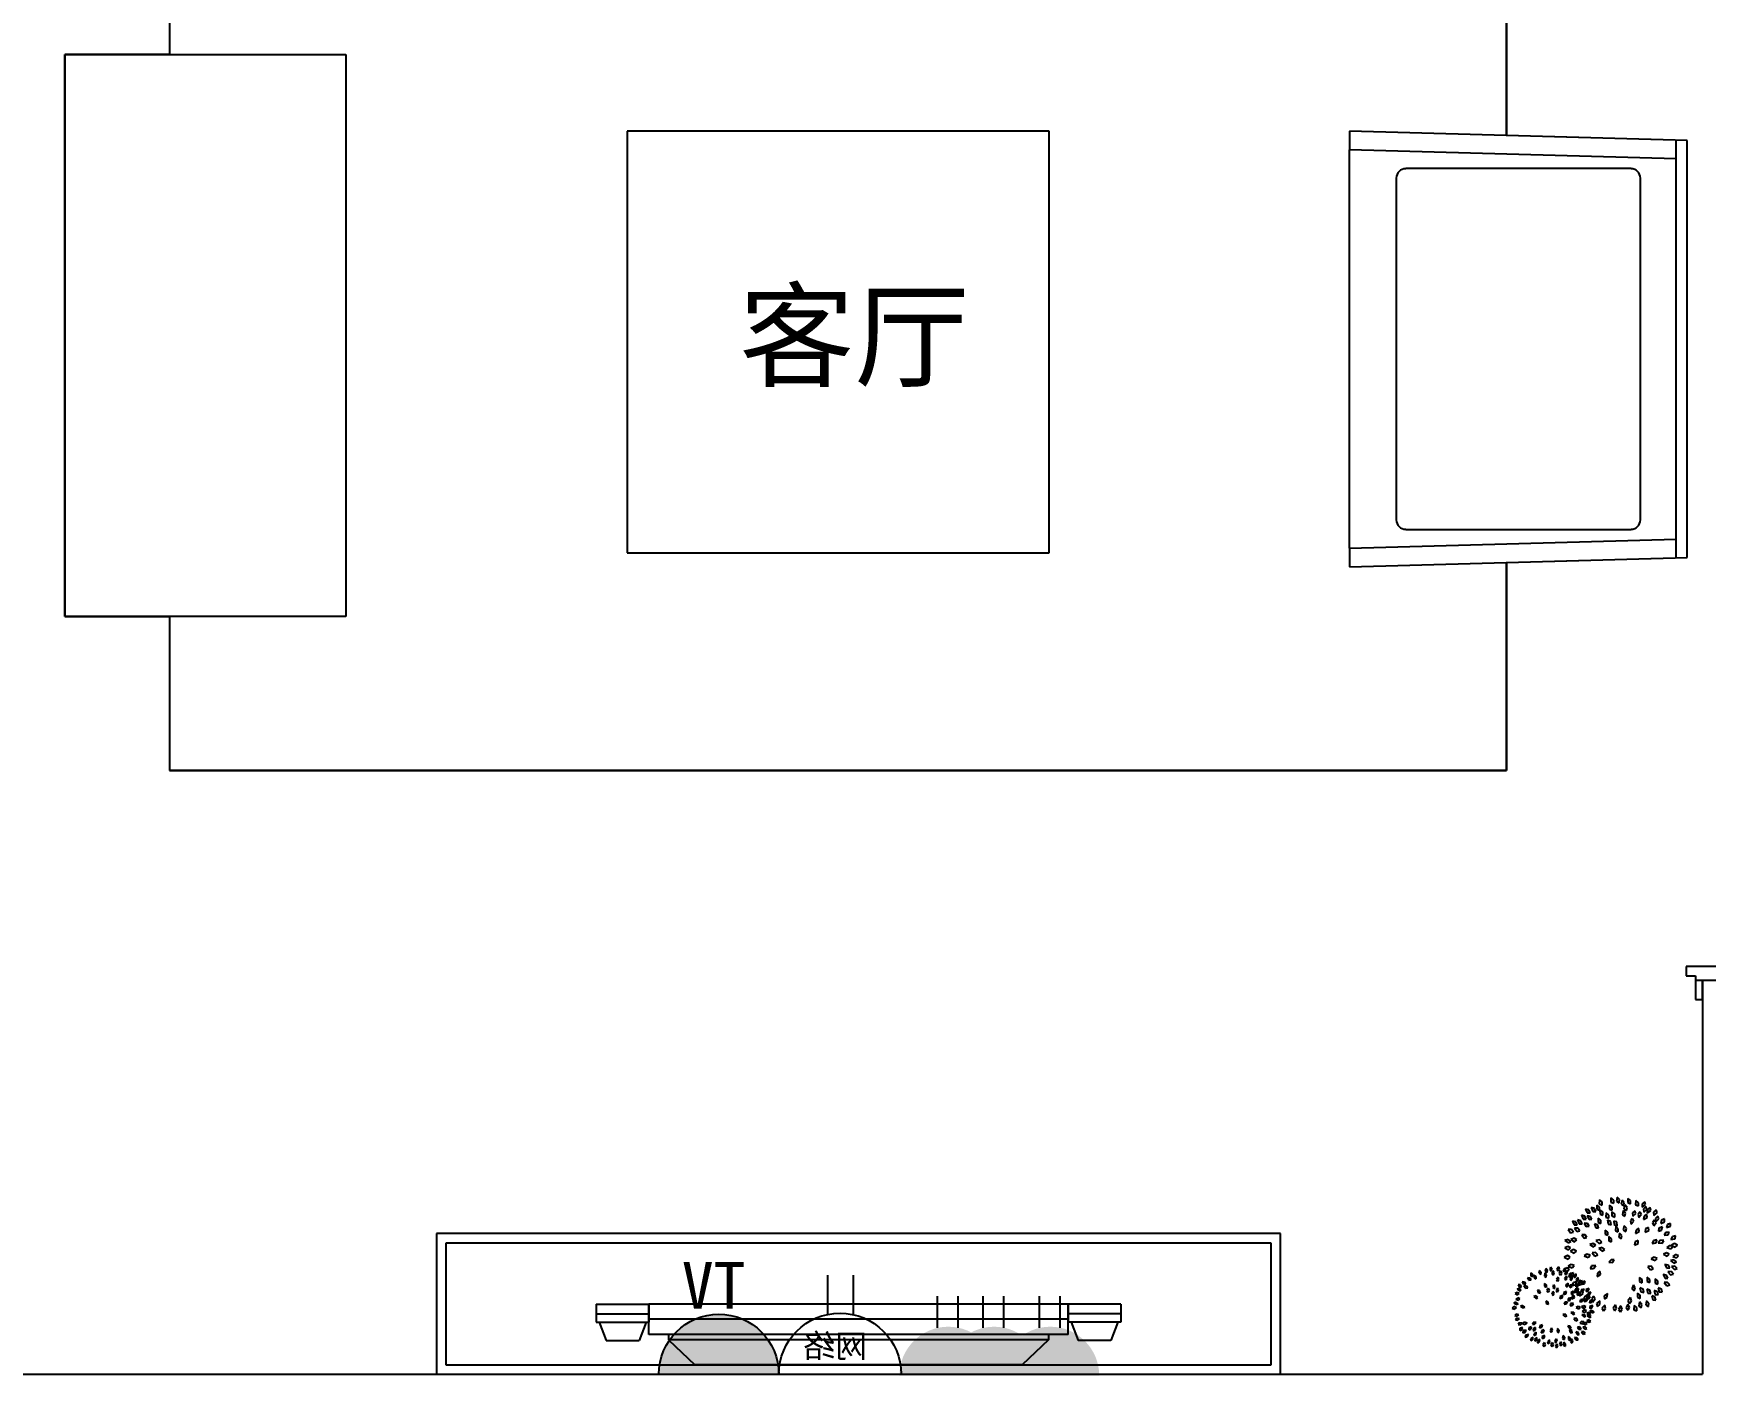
# Model space of a CAD drawing. Header units: millimetres. Extents: x -1705246 to 222838, y -3231245 to 126310.
# Drawn here: x 40583 to 44149, y -38313 to -35448 of the extents above; entities that cross this region are included whole.
import ezdxf

# ---------------------------------------------------------------- set-up
doc = ezdxf.new("R2010")
doc.units = ezdxf.units.MM
doc.linetypes.add('ACAD_ISO03W100', pattern=[30, 12, -18])
doc.layers.add('250', color=250, linetype='Continuous')
doc.styles.get("Standard").update_dxf_attribs({"font": ''})
doc.styles.add('STYLE1', font='')
doc.styles.add('宋', font='')
doc.styles.get('Standard').set_extended_font_data('SimSun')
doc.styles.get('STYLE1').set_extended_font_data('SimSun')
doc.styles.get('宋').set_extended_font_data('NSimSun')

# ---------------------------------------------------------------- blocks, each defined once
blk = doc.blocks.new('TGB')
blk.add_hatch(color=5).paths.add_polyline_path([(125763.4, -21256.6), (126024.1, -21256.6, 1)])
at = {"color": 5}
for p, q in [((125864.8, -21129.4), (125864.8, -21044.8)), ((125919.6, -21128.8), (125919.6, -21044.8))]:
    blk.add_line(p, q, dxfattribs=at)
blk = doc.blocks.new('NTBT')
at = {"color": 5}
for p, q in [((127688.4, -20756.1), (127688.4, -20671.5)), ((127743.3, -20755.4), (127743.3, -20671.5)), ((127847.8, -20883.2), (127591, -20883.2))]:
    blk.add_line(p, q, dxfattribs=at)
blk.add_arc((127717.4, -20883.2), 130.4, 0, 180, dxfattribs=at)
at = {"color": 5, "insert": (127659.5, -20797.8), "char_height": 50, "width": 210.821, "attachment_point": 1, "style": '宋'}
blk.add_mtext('网络', dxfattribs=at)
blk = doc.blocks.new('dawdeewew')
blk.add_hatch(color=5).paths.add_polyline_path([(147606.6, -27636.6), (147862.5, -27636.6, 1)])
at = {"color": 5}
blk.add_text('TV', height=100, dxfattribs=at).set_placement((147677.6, -27497.1))
blk = doc.blocks.new('BTRB')
at = {"color": 5}
blk.add_arc((124083, -21260.8), 128, 0, 180, dxfattribs=at)
blk.add_blockref('dawdeewew', (-23651.6, 6375.9), dxfattribs=at)

msp = doc.modelspace()

# ---------------------------------------------------------------- linework, layer by layer
at = {"layer": '250', "color": 251, "extrusion": (0, 0, -1)}
for p, q in [((40872.7, -35077.5), (40872.7, -35492.9)), ((43724.5, -35666), (43724.5, -35077.5)), ((40872.7, -35492.9), (40649.2, -35492.9)), ((40649.2, -35492.9), (40649.2, -36692.9)), ((44110.2, -35676.8), (43724.5, -35666)), ((44110.2, -36566.6), (44110.2, -35676.8)), ((43724.5, -36577.3), (44110.2, -36566.6)), ((43724.5, -37021), (43724.5, -36577.3)), ((40649.2, -36692.9), (40872.7, -36692.9)), ((40872.7, -36692.9), (40872.7, -37021)), ((40872.7, -36692.9), (40872.7, -36692.9)), ((40872.7, -37021), (43724.5, -37021))]:
    msp.add_line(p, q, dxfattribs=at)
at = {"layer": '250', "color": 251}
for p, q in [((40872.7, -35077.5), (40872.7, -35492.9)), ((43724.5, -35077.5), (43724.5, -35666)), ((40649.2, -35492.9), (41249.2, -35492.9)), ((40649.2, -36692.9), (40649.2, -35492.9)), ((41249.2, -35492.9), (41249.2, -36692.9)), ((42749.2, -35656.7), (41849.2, -35656.7)), ((41849.2, -35656.7), (41849.2, -36556.7)), ((42749.2, -36556.7), (42749.2, -35656.7)), ((44110.2, -35676.8), (43389.3, -35656.7)), ((44110.2, -35676.8), (43389.3, -35656.7)), ((43389.3, -35656.7), (43389.3, -35696.8)), ((43389.3, -35656.7), (43389.3, -35696.8)), ((44086.2, -35716.1), (43389.3, -35696.8)), ((44086.2, -35716.1), (43389.3, -35696.8)), ((43389.3, -36546.6), (43389.3, -35696.8)), ((43389.3, -36546.6), (43389.3, -35696.8)), ((44086.2, -36566.6), (44086.2, -35676.8)), ((44086.2, -36566.6), (44086.2, -35676.8)), ((44110.2, -36566.6), (44110.2, -35676.8)), ((44110.2, -36566.6), (44110.2, -35676.8)), ((43990.1, -35736.8), (43509.5, -35736.8)), ((43990.1, -35736.8), (43509.5, -35736.8)), ((43489.4, -35756.9), (43489.4, -36486.5)), ((43489.4, -35756.9), (43489.4, -36486.5)), ((44010.1, -36486.5), (44010.1, -35756.9)), ((44010.1, -36486.5), (44010.1, -35756.9)), ((43509.5, -36506.6), (43990.1, -36506.6)), ((43509.5, -36506.6), (43990.1, -36506.6)), ((41849.2, -36556.7), (42749.2, -36556.7)), ((43389.3, -36546.6), (44086.2, -36527.3)), ((43389.3, -36546.6), (44086.2, -36527.3)), ((43389.3, -36546.6), (43389.3, -36586.7)), ((43389.3, -36546.6), (43389.3, -36586.7)), ((43389.3, -36586.7), (44110.2, -36566.6)), ((43389.3, -36586.7), (44110.2, -36566.6)), ((43724.5, -36577.3), (43724.5, -37021)), ((41249.2, -36692.9), (40649.2, -36692.9)), ((40872.7, -36692.9), (40872.7, -37021)), ((43724.5, -37021), (40872.7, -37021)), ((44107.4, -37439.7), (44107.4, -37459.7)), ((44447.4, -37439.7), (44107.4, -37439.7)), ((44107.4, -37459.7), (44127.4, -37459.7)), ((44127.4, -37459.7), (44127.4, -37489.7)), ((44142.4, -37469.7), (44127.4, -37469.7)), ((44127.4, -37469.7), (44127.4, -37509.7)), ((44412.4, -37469.7), (44142.4, -37469.7)), ((44142.4, -37469.7), (44142.4, -38309.7)), ((44142.4, -37509.7), (44142.4, -37469.7)), ((44127.4, -37509.7), (44142.4, -37509.7)), ((43922.6, -37937.3), (43922.5, -37946.2)), ((43922.5, -37946.2), (43928.5, -37948.6)), ((43928.4, -37941.7), (43922.6, -37937.3)), ((43928.5, -37948.6), (43928.4, -37941.7)), ((43947.4, -37933.5), (43947.4, -37942.4)), ((43953.3, -37937.9), (43947.4, -37933.5)), ((43947.4, -37942.4), (43953.3, -37944.7)), ((43953.3, -37944.7), (43953.3, -37937.9)), ((43960.4, -37931.8), (43959.2, -37940.6)), ((43959.2, -37940.6), (43964.8, -37943.7)), ((43965.6, -37936.9), (43960.4, -37931.8)), ((43964.8, -37943.7), (43965.6, -37936.9)), ((43971.4, -37938.1), (43968.8, -37946.6)), ((43968.8, -37946.6), (43973.8, -37950.6)), ((43975.8, -37944), (43971.4, -37938.1)), ((43973.8, -37950.6), (43975.8, -37944)), ((43989.2, -37939), (43983.4, -37934.7)), ((43983.4, -37934.7), (43983.4, -37943.5)), ((43983.4, -37943.5), (43989.3, -37945.9)), ((43989.3, -37945.9), (43989.2, -37939)), ((44000.1, -37939.2), (44000, -37948.1)), ((44000, -37948.1), (44006, -37950.5)), ((44005.9, -37943.6), (44000.1, -37939.2)), ((44006, -37950.5), (44005.9, -37943.6)), ((44019.4, -37941.5), (44013.9, -37945.7)), ((44013.9, -37945.7), (44014, -37953)), ((44014, -37953), (44021.1, -37947.6)), ((44021.1, -37947.6), (44019.4, -37941.5)), ((43865.6, -37982.8), (43869, -37991)), ((43872.6, -37984.5), (43865.6, -37982.8)), ((43876.3, -37980.1), (43879.3, -37988.5)), ((43883.2, -37982.2), (43876.3, -37980.1)), ((43885.6, -37988.7), (43883.2, -37982.2)), ((43884.7, -37970.4), (43888, -37978.7)), ((43891.7, -37972.3), (43884.7, -37970.4)), ((43888, -37978.7), (43894.3, -37978.6)), ((43894.3, -37978.6), (43891.7, -37972.3)), ((43892.7, -37957.4), (43896.5, -37965.4)), ((43899.9, -37958.8), (43892.7, -37957.4)), ((43896.5, -37965.4), (43902.9, -37965)), ((43896.9, -37971.3), (43900.5, -37979.4)), ((43904, -37972.9), (43896.9, -37971.3)), ((43902.9, -37965), (43899.9, -37958.8)), ((43900.5, -37979.4), (43906.8, -37979.1)), ((43906.8, -37979.1), (43904, -37972.9)), ((43905.3, -37954.1), (43908.4, -37962.4)), ((43912.3, -37956.1), (43905.3, -37954.1)), ((43908.4, -37962.4), (43914.8, -37962.5)), ((43914.8, -37962.5), (43912.3, -37956.1)), ((43917, -37948.6), (43917, -37957.5)), ((43922.8, -37952.9), (43917, -37948.6)), ((43917, -37957.5), (43922.9, -37959.8)), ((43919.9, -37976.8), (43919.9, -37985.7)), ((43925.7, -37981.2), (43919.9, -37976.8)), ((43922.9, -37959.8), (43922.8, -37952.9)), ((43923.9, -37959.1), (43924, -37968)), ((43929.8, -37963.4), (43923.9, -37959.1)), ((43924, -37968), (43929.9, -37970.2)), ((43925.8, -37988), (43925.7, -37981.2)), ((43929.9, -37970.2), (43929.8, -37963.4)), ((43936.8, -37965.6), (43936.6, -37974.5)), ((43936.6, -37974.5), (43942.5, -37976.9)), ((43942.6, -37970.1), (43936.8, -37965.6)), ((43939.9, -37980.9), (43941.7, -37989.6)), ((43946.6, -37984), (43939.9, -37980.9)), ((43942.5, -37976.9), (43942.6, -37970.1)), ((43944.2, -37948.7), (43944.1, -37957.6)), ((43944.1, -37957.6), (43950, -37959.9)), ((43950, -37953), (43944.2, -37948.7)), ((43949.4, -37963.1), (43949.4, -37972)), ((43955.3, -37967.5), (43949.4, -37963.1)), ((43949.4, -37972), (43955.3, -37974.3)), ((43950, -37959.9), (43950, -37953)), ((43959.6, -37984.7), (43953.4, -37983.2)), ((43953.4, -37983.2), (43954.4, -37990)), ((43955.3, -37974.3), (43955.3, -37967.5)), ((43973.3, -37960.6), (43971.8, -37969.4)), ((43971.8, -37969.4), (43977.2, -37972.7)), ((43978.3, -37965.9), (43973.3, -37960.6)), ((43976.6, -37948.3), (43975, -37957.1)), ((43975, -37957.1), (43980.3, -37960.5)), ((43981.6, -37953.7), (43976.6, -37948.3)), ((43977.2, -37972.7), (43978.3, -37965.9)), ((43980.3, -37960.5), (43981.6, -37953.7)), ((43993.4, -37977.2), (43988.9, -37982.3)), ((43988.9, -37982.3), (43990.3, -37989.5)), ((43990.3, -37989.5), (43996.3, -37982.9)), ((43998, -37960.7), (43993, -37965.5)), ((43993, -37965.5), (43993.9, -37972.7)), ((43996.3, -37982.9), (43993.4, -37977.2)), ((43993.9, -37972.7), (44000.4, -37966.6)), ((44000.4, -37966.6), (43998, -37960.7)), ((44009.8, -37962.9), (44005.2, -37968.1)), ((44005.2, -37968.1), (44006.5, -37975.2)), ((44006.5, -37975.2), (44012.6, -37968.7)), ((44012.6, -37968.7), (44009.8, -37962.9)), ((44021.5, -37951.9), (44016.4, -37956.6)), ((44016.4, -37956.6), (44017.1, -37963.8)), ((44017.9, -37972.3), (44016.9, -37979.5)), ((44016.9, -37979.5), (44024.7, -37975.3)), ((44017.1, -37963.8), (44023.7, -37957.9)), ((44023.9, -37968.9), (44017.9, -37972.3)), ((44023.7, -37957.9), (44021.5, -37951.9)), ((44024.7, -37975.3), (44023.9, -37968.9)), ((44025.1, -37957.8), (44024.7, -37965.1)), ((44024.7, -37965.1), (44032.1, -37960.2)), ((44030.8, -37954), (44025.1, -37957.8)), ((44032.1, -37960.2), (44030.8, -37954)), ((44039.5, -37980.7), (44036, -37986.6)), ((44043.5, -37959.2), (44038.4, -37963.8)), ((44038.4, -37963.8), (44039, -37971.1)), ((44039, -37971.1), (44045.7, -37965.2)), ((44043.4, -37985.7), (44039.5, -37980.7)), ((44047.4, -37972.5), (44042.4, -37977.1)), ((44042.4, -37977.1), (44043, -37984.4)), ((44043, -37984.4), (44049.7, -37978.4)), ((44045.7, -37965.2), (44043.5, -37959.2)), ((44049.7, -37978.4), (44047.4, -37972.5)), ((44055.1, -37981.2), (44053.5, -37988.3)), ((44061.4, -37978.4), (44055.1, -37981.2)), ((44061.6, -37984.8), (44061.4, -37978.4)), ((41442.4, -38009.7), (41442.4, -38309.7)), ((43242.4, -38009.7), (41442.4, -38009.7)), ((43242.4, -38309.7), (43242.4, -38009.7)), ((43863.3, -38000.9), (43856, -38000.5)), ((43856, -38000.5), (43860.9, -38007.9)), ((43860.9, -38007.9), (43867.1, -38006.6)), ((43868.6, -38019.4), (43861.8, -38021.9)), ((43867.1, -38006.6), (43863.3, -38000.9)), ((43874.4, -38023.1), (43868.6, -38019.4)), ((43869, -37991), (43875.4, -37990.8)), ((43869.7, -37998.1), (43874.9, -38005.3)), ((43877, -37998.2), (43869.7, -37998.1)), ((43875.4, -37990.8), (43872.6, -37984.5)), ((43874.9, -38005.3), (43881.1, -38003.7)), ((43881.1, -38003.7), (43877, -37998.2)), ((43879.3, -37988.5), (43885.6, -37988.7)), ((43884.9, -38011.9), (43890, -38019.2)), ((43892.2, -38012.1), (43884.9, -38011.9)), ((43890, -38019.2), (43896.2, -38017.7)), ((43890.1, -37987), (43894.6, -37994.6)), ((43897.4, -37987.7), (43890.1, -37987)), ((43896.2, -38017.7), (43892.2, -38012.1)), ((43894.6, -37994.6), (43900.9, -37993.6)), ((43900.9, -37993.6), (43897.4, -37987.7)), ((43912.5, -37988.8), (43914.7, -37997.4)), ((43919.3, -37991.6), (43912.5, -37988.8)), ((43914.7, -37997.4), (43921, -37998.2)), ((43921, -37998.2), (43919.3, -37991.6)), ((43919.9, -37985.7), (43925.8, -37988)), ((43934.7, -38001.9), (43934.7, -38010.8)), ((43940.5, -38006.3), (43934.7, -38001.9)), ((43934.7, -38010.8), (43940.6, -38013.1)), ((43940.6, -38013.1), (43940.5, -38006.3)), ((43941.7, -37989.6), (43948, -37990.7)), ((43942.8, -38016.1), (43942.8, -38025)), ((43948.7, -38020.5), (43942.8, -38016.1)), ((43948, -37990.7), (43946.6, -37984)), ((43954.4, -37990), (43960.8, -37993.5)), ((43957.4, -37994.5), (43956.8, -38003.4)), ((43956.8, -38003.4), (43962.6, -38006.1)), ((43963, -37999.2), (43957.4, -37994.5)), ((43960.8, -37993.5), (43959.6, -37984.7)), ((43962.6, -38006.1), (43963, -37999.2)), ((43965.6, -38008.4), (43963.8, -38017.1)), ((43963.8, -38017.1), (43969.1, -38020.6)), ((43970.5, -38013.9), (43965.6, -38008.4)), ((43969.1, -38020.6), (43970.5, -38013.9)), ((43975.5, -37992.8), (43973.6, -38001.5)), ((43973.6, -38001.5), (43978.8, -38005)), ((43980.3, -37998.3), (43975.5, -37992.8)), ((43978.8, -38005), (43980.3, -37998.3)), ((44000.8, -38001.9), (43999.9, -38009.2)), ((43999.9, -38009.2), (44007.6, -38004.8)), ((44006.7, -37998.5), (44000.8, -38001.9)), ((44007.6, -38004.8), (44006.7, -37998.5)), ((44021.3, -37999.3), (44020.1, -38006.5)), ((44020.1, -38006.5), (44028, -38002.6)), ((44027.5, -37996.2), (44021.3, -37999.3)), ((44028, -38002.6), (44027.5, -37996.2)), ((44036, -37986.6), (44038.8, -37993.3)), ((44038.8, -37993.3), (44043.4, -37985.7)), ((44049.1, -37997.9), (44048.5, -38004.2)), ((44048.5, -38004.2), (44055.1, -38002.2)), ((44057.6, -37995.4), (44049.1, -37997.9)), ((44053.5, -37988.3), (44061.6, -37984.8)), ((44055.1, -38002.2), (44057.6, -37995.4)), ((44064.4, -38007), (44060.7, -38013.2)), ((44060.7, -38013.2), (44069.5, -38012.3)), ((44071.2, -38006.2), (44064.4, -38007)), ((44068, -37989.8), (44065.6, -37996.7)), ((44065.6, -37996.7), (44074.1, -37994)), ((44074.5, -37987.7), (44068, -37989.8)), ((44069.5, -38012.3), (44071.2, -38006.2)), ((44074.1, -37994), (44074.5, -37987.7)), ((44078.5, -38015.7), (44075.3, -38022.2)), ((44085.3, -38014.4), (44078.5, -38015.7)), ((44084, -38020.7), (44085.3, -38014.4)), ((41462.4, -38029.7), (41462.4, -38289.7)), ((43222.4, -38029.7), (41462.4, -38029.7)), ((43222.4, -38289.7), (43222.4, -38029.7)), ((43855.1, -38036.8), (43848.6, -38040)), ((43848.6, -38040), (43856.5, -38044.1)), ((43855.8, -38022.2), (43848.9, -38024.3)), ((43848.9, -38024.3), (43856, -38029.6)), ((43861.3, -38039.9), (43855.1, -38036.8)), ((43861.4, -38026.3), (43855.8, -38022.2)), ((43856, -38029.6), (43861.4, -38026.3)), ((43856.5, -38044.1), (43861.3, -38039.9)), ((43867.6, -38043.8), (43861, -38047.1)), ((43861, -38047.1), (43869, -38051.1)), ((43861.8, -38021.9), (43869.2, -38026.8)), ((43873.7, -38046.9), (43867.6, -38043.8)), ((43869, -38051.1), (43873.7, -38046.9)), ((43869.2, -38026.8), (43874.4, -38023.1)), ((43896.2, -38053.3), (43890.1, -38057.3)), ((43902.7, -38055.6), (43896.2, -38053.3)), ((43909.3, -38030.4), (43902.5, -38032.9)), ((43902.5, -38032.9), (43909.9, -38037.8)), ((43914.4, -38050.1), (43907.2, -38050.8)), ((43907.2, -38050.8), (43913.1, -38057.4)), ((43915.1, -38034.2), (43909.3, -38030.4)), ((43909.9, -38037.8), (43915.1, -38034.2)), ((43919.1, -38055.2), (43914.4, -38050.1)), ((43922.6, -38023.2), (43915.4, -38024.6)), ((43915.4, -38024.6), (43922, -38030.6)), ((43928.6, -38039.5), (43921.6, -38041.3)), ((43921.6, -38041.3), (43928.4, -38046.9)), ((43922, -38030.6), (43927.7, -38027.8)), ((43927.7, -38027.8), (43922.6, -38023.2)), ((43928.4, -38046.9), (43934, -38043.8)), ((43934, -38043.8), (43928.6, -38039.5)), ((43942.8, -38025), (43948.7, -38027.4)), ((43948.7, -38027.4), (43948.7, -38020.5)), ((43999.1, -38027.2), (43997.5, -38034.3)), ((43997.5, -38034.3), (44005.7, -38030.7)), ((44005.4, -38024.4), (43999.1, -38027.2)), ((44005.7, -38030.7), (44005.4, -38024.4)), ((44038.2, -38024.5), (44034.9, -38031)), ((44034.9, -38031), (44043.7, -38029.4)), ((44044.9, -38023.2), (44038.2, -38024.5)), ((44043.7, -38029.4), (44044.9, -38023.2)), ((44053, -38023.8), (44048, -38029)), ((44048, -38029), (44056.8, -38030.1)), ((44059.8, -38024.5), (44053, -38023.8)), ((44056.8, -38030.1), (44059.8, -38024.5)), ((44065.6, -38050.6), (44059.1, -38053.8)), ((44059.1, -38053.8), (44067, -38057.9)), ((44071.7, -38053.7), (44065.6, -38050.6)), ((44072.5, -38035.1), (44066.7, -38039.5)), ((44066.7, -38039.5), (44075.2, -38042.1)), ((44067, -38057.9), (44071.7, -38053.7)), ((44079.1, -38037.1), (44072.5, -38035.1)), ((44075.2, -38042.1), (44079.1, -38037.1)), ((44075.3, -38022.2), (44084, -38020.7)), ((44082.9, -38030.9), (44076.3, -38034)), ((44076.3, -38034), (44084.1, -38038.2)), ((44085.3, -38054.2), (44079.1, -38058.1)), ((44089, -38034.1), (44082.9, -38030.9)), ((44084.1, -38038.2), (44089, -38034.1)), ((44091.7, -38056.7), (44085.3, -38054.2)), ((43794.9, -38088.2), (43793.8, -38094.3)), ((43798.4, -38091.9), (43794.9, -38088.2)), ((43808.2, -38084.4), (43807.2, -38090.5)), ((43807.2, -38090.5), (43811, -38092.8)), ((43811.7, -38088), (43808.2, -38084.4)), ((43811, -38092.8), (43811.7, -38088)), ((43818.6, -38081.1), (43816.7, -38087)), ((43816.7, -38087), (43820.1, -38089.9)), ((43821.6, -38085.3), (43818.6, -38081.1)), ((43820.1, -38089.9), (43821.6, -38085.3)), ((43823.1, -38089.2), (43821.5, -38095.2)), ((43826.3, -38093.2), (43823.1, -38089.2)), ((43836.1, -38080.6), (43832.2, -38085.5)), ((43832.2, -38085.5), (43834.4, -38089.3)), ((43834.4, -38089.3), (43837.4, -38085.5)), ((43837.4, -38085.5), (43836.1, -38080.6)), ((43840.6, -38089.2), (43837, -38094.2)), ((43842.2, -38094.1), (43840.6, -38089.2)), ((43849.9, -38083.1), (43845.2, -38087.2)), ((43845.2, -38087.2), (43846.8, -38091.4)), ((43851.9, -38082.9), (43846.2, -38087.4)), ((43846.2, -38087.4), (43854.8, -38089.7)), ((43846.8, -38091.4), (43850.3, -38088.2)), ((43854.4, -38056.6), (43847.8, -38059.7)), ((43847.8, -38059.7), (43855.7, -38063.9)), ((43854, -38089.6), (43849.1, -38093.4)), ((43850.3, -38088.2), (43849.9, -38083.1)), ((43858.5, -38084.5), (43851.9, -38082.9)), ((43854.2, -38094.7), (43854, -38089.6)), ((43860.5, -38059.8), (43854.4, -38056.6)), ((43854.8, -38089.7), (43858.5, -38084.5)), ((43855.7, -38063.9), (43860.5, -38059.8)), ((43862.4, -38075.4), (43856.2, -38079.4)), ((43856.2, -38079.4), (43864.5, -38082.5)), ((43868.8, -38077.8), (43862.4, -38075.4)), ((43864.5, -38082.5), (43868.8, -38077.8)), ((43890.1, -38057.3), (43898.5, -38060.3)), ((43898.5, -38060.3), (43902.7, -38055.6)), ((43905.8, -38078.4), (43903.3, -38084.2)), ((43903.3, -38084.2), (43910.1, -38084.4)), ((43914.7, -38078.7), (43905.8, -38078.4)), ((43910.1, -38084.4), (43914.7, -38078.7)), ((43913.1, -38057.4), (43919.1, -38055.2)), ((43924.2, -38090.2), (43918.4, -38093.8)), ((43925.3, -38096.5), (43924.2, -38090.2)), ((43947.7, -38065.2), (43942.7, -38070.5)), ((43942.7, -38070.5), (43951.5, -38071.6)), ((43954.5, -38065.9), (43947.7, -38065.2)), ((43951.5, -38071.6), (43954.5, -38065.9)), ((44032.9, -38079.3), (44025.7, -38079.8)), ((44025.7, -38079.8), (44031.3, -38086.6)), ((44031.3, -38086.6), (44037.4, -38084.6)), ((44037.4, -38084.6), (44032.9, -38079.3)), ((44039.8, -38059.8), (44033.3, -38063.1)), ((44033.3, -38063.1), (44041.3, -38067)), ((44046, -38062.7), (44039.8, -38059.8)), ((44041.3, -38067), (44046, -38062.7)), ((44062.5, -38075.6), (44066.8, -38083.4)), ((44069.8, -38076.6), (44062.5, -38075.6)), ((44066.8, -38083.4), (44073.1, -38082.6)), ((44075.9, -38090.6), (44068.7, -38091.1)), ((44073.1, -38082.6), (44069.8, -38076.6)), ((44081.6, -38065.4), (44074.5, -38067.3)), ((44074.5, -38067.3), (44081.5, -38072.8)), ((44080.4, -38095.9), (44075.9, -38090.6)), ((44083.7, -38078.9), (44076.5, -38079.7)), ((44076.5, -38079.7), (44082.5, -38086.2)), ((44079.1, -38058.1), (44087.4, -38061.3)), ((44081.5, -38072.8), (44087, -38069.6)), ((44087, -38069.6), (44081.6, -38065.4)), ((44082.5, -38086.2), (44088.4, -38084)), ((44088.4, -38084), (44083.7, -38078.9)), ((44087.4, -38061.3), (44091.7, -38056.7)), ((43749.3, -38118.6), (43752.4, -38124)), ((43754.3, -38119.1), (43749.3, -38118.6)), ((43752.4, -38124), (43756.8, -38123.2)), ((43756.8, -38123.2), (43754.3, -38119.1)), ((43763.2, -38112.9), (43758.1, -38112.2)), ((43758.1, -38112.2), (43761.1, -38117.7)), ((43761.1, -38117.7), (43765.6, -38117.1)), ((43761.8, -38121.2), (43765.4, -38126.3)), ((43766.9, -38121.4), (43761.8, -38121.2)), ((43765.6, -38117.1), (43763.2, -38112.9)), ((43765.4, -38126.3), (43769.7, -38125.3)), ((43769.7, -38125.3), (43766.9, -38121.4)), ((43774.1, -38104.4), (43769, -38104.1)), ((43769, -38104.1), (43772.4, -38109.3)), ((43772.4, -38109.3), (43776.8, -38108.4)), ((43776.8, -38108.4), (43774.1, -38104.4)), ((43780.4, -38096), (43776.1, -38093.2)), ((43776.1, -38093.2), (43776.5, -38099.4)), ((43776.5, -38099.4), (43780.7, -38100.8)), ((43780.7, -38100.8), (43780.4, -38096)), ((43783.7, -38098.1), (43783.4, -38104.3)), ((43783.4, -38104.3), (43787.5, -38106.1)), ((43787.6, -38101.3), (43783.7, -38098.1)), ((43787.5, -38106.1), (43787.6, -38101.3)), ((43793.8, -38094.3), (43797.6, -38096.7)), ((43797.6, -38096.7), (43798.4, -38091.9)), ((43806.2, -38094.2), (43805.3, -38100.4)), ((43805.3, -38100.4), (43809.1, -38102.6)), ((43805.8, -38115.8), (43805.6, -38122)), ((43805.6, -38122), (43809.7, -38123.8)), ((43809.8, -38118.9), (43805.8, -38115.8)), ((43809.8, -38097.8), (43806.2, -38094.2)), ((43809.1, -38102.6), (43809.8, -38097.8)), ((43809.7, -38123.8), (43809.8, -38118.9)), ((43813.8, -38125.7), (43810.8, -38131.1)), ((43815.9, -38130.4), (43813.8, -38125.7)), ((43821.5, -38095.2), (43825.1, -38097.8)), ((43824.7, -38118.6), (43823.1, -38124.7)), ((43823.1, -38124.7), (43826.6, -38127.3)), ((43827.9, -38122.7), (43824.7, -38118.6)), ((43825.1, -38097.8), (43826.3, -38093.2)), ((43826.6, -38127.3), (43827.9, -38122.7)), ((43833.1, -38125.4), (43830.5, -38131.1)), ((43834.8, -38102.3), (43831.1, -38107.3)), ((43831.1, -38107.3), (43833.4, -38111.1)), ((43835.6, -38129.9), (43833.1, -38125.4)), ((43833.4, -38111.1), (43836.3, -38107.2)), ((43836.3, -38107.2), (43834.8, -38102.3)), ((43837, -38094.2), (43839.4, -38098)), ((43839.4, -38098), (43842.2, -38094.1)), ((43852.5, -38100.3), (43848.4, -38105)), ((43848.4, -38105), (43850.5, -38109)), ((43849.1, -38093.4), (43850.4, -38097.7)), ((43850.4, -38097.7), (43854.2, -38094.7)), ((43850.5, -38109), (43853.6, -38105.3)), ((43856.2, -38115.6), (43851, -38119)), ((43851, -38119), (43851.8, -38123.3)), ((43851.8, -38123.3), (43855.8, -38120.7)), ((43853.6, -38105.3), (43852.5, -38100.3)), ((43855.8, -38120.7), (43856.2, -38115.6)), ((43862.3, -38093.1), (43857.6, -38097.1)), ((43857.6, -38097.1), (43859, -38101.3)), ((43860.5, -38095.2), (43857.8, -38102)), ((43857.8, -38102), (43866.4, -38099.6)), ((43859, -38101.3), (43862.7, -38098.2)), ((43859.9, -38119.8), (43859.7, -38124.3)), ((43859.7, -38124.3), (43864.2, -38122.7)), ((43864.4, -38101.4), (43859.8, -38105.5)), ((43859.8, -38105.5), (43861.4, -38109.7)), ((43865.8, -38117.9), (43859.9, -38119.8)), ((43867.1, -38093.3), (43860.5, -38095.2)), ((43861.4, -38109.7), (43864.9, -38106.5)), ((43862.7, -38098.2), (43862.3, -38093.1)), ((43867.1, -38113.8), (43864, -38120.4)), ((43864, -38120.4), (43872.7, -38118.7)), ((43864.2, -38122.7), (43865.8, -38117.9)), ((43864.9, -38106.5), (43864.4, -38101.4)), ((43866.4, -38099.6), (43867.1, -38093.3)), ((43873.8, -38112.4), (43867.1, -38113.8)), ((43872.8, -38095.5), (43868.3, -38099.8)), ((43868.3, -38099.8), (43869.9, -38104)), ((43869.9, -38104), (43873.4, -38100.6)), ((43872.6, -38118.6), (43872.4, -38123.1)), ((43872.4, -38123.1), (43876.9, -38121.5)), ((43878.5, -38116.7), (43872.6, -38118.6)), ((43872.7, -38118.7), (43873.8, -38112.4)), ((43873.4, -38100.6), (43872.8, -38095.5)), ((43877.7, -38103.2), (43872.9, -38107.1)), ((43872.9, -38107.1), (43874.2, -38111.3)), ((43874.2, -38111.3), (43877.9, -38108.3)), ((43876.9, -38121.5), (43878.5, -38116.7)), ((43877.9, -38108.3), (43877.7, -38103.2)), ((43878, -38111.7), (43877.8, -38116.2)), ((43880.3, -38112.5), (43877.8, -38119.4)), ((43877.8, -38116.2), (43882.3, -38114.6)), ((43877.8, -38119.4), (43886.3, -38116.8)), ((43883.9, -38109.7), (43878, -38111.7)), ((43886.8, -38110.5), (43880.3, -38112.5)), ((43882.3, -38114.6), (43883.9, -38109.7)), ((43886.3, -38116.8), (43886.8, -38110.5)), ((43886.7, -38112.9), (43886.5, -38117.4)), ((43886.5, -38117.4), (43891, -38115.8)), ((43892.6, -38111), (43886.7, -38112.9)), ((43891, -38115.8), (43892.6, -38111)), ((43918.4, -38093.8), (43917.7, -38101.1)), ((43917.7, -38101.1), (43925.3, -38096.5)), ((43995.2, -38119.2), (43992.1, -38127.5)), ((43999.2, -38125.3), (43995.2, -38119.2)), ((43996.8, -38131.8), (43999.2, -38125.3)), ((44008, -38103.2), (44007.9, -38112.1)), ((44007.9, -38112.1), (44013.8, -38114.4)), ((44013.8, -38107.5), (44008, -38103.2)), ((44009.2, -38125.4), (44011.1, -38134.1)), ((44015.8, -38128.4), (44009.2, -38125.4)), ((44013.8, -38114.4), (44013.8, -38107.5)), ((44024.5, -38102.9), (44024.5, -38111.8)), ((44030.4, -38107.3), (44024.5, -38102.9)), ((44024.5, -38111.8), (44030.4, -38114.1)), ((44030.4, -38114.1), (44030.4, -38107.3)), ((44041.8, -38106.3), (44041.7, -38115.2)), ((44041.7, -38115.2), (44047.6, -38117.5)), ((44047.6, -38110.7), (44041.8, -38106.3)), ((44047.6, -38117.5), (44047.6, -38110.7)), ((44048.2, -38125.1), (44050.3, -38133.7)), ((44054.9, -38127.9), (44048.2, -38125.1)), ((44058.8, -38097.2), (44062.6, -38105.2)), ((44065.9, -38098.6), (44058.8, -38097.2)), ((44068.2, -38113.7), (44060.9, -38114.1)), ((44060.9, -38114.1), (44066.5, -38121)), ((44062.6, -38105.2), (44068.9, -38104.7)), ((44068.9, -38104.7), (44065.9, -38098.6)), ((44066.5, -38121), (44072.6, -38119)), ((44072.6, -38119), (44068.2, -38113.7)), ((44068.7, -38091.1), (44074.4, -38097.9)), ((44074.4, -38097.9), (44080.4, -38095.9)), ((41783, -38160.1), (41895.3, -38160.1)), ((41783, -38160.1), (41783, -38198.9)), ((41895.3, -38160.1), (41895.3, -38198.9)), ((41895.3, -38224.9), (41895.3, -38160.1)), ((42789.5, -38160.1), (41895.3, -38160.1)), ((42789.5, -38224.9), (42789.5, -38160.1)), ((42789.5, -38160.1), (42789.5, -38198.9)), ((42901.8, -38160.1), (42789.5, -38160.1)), ((42901.8, -38160.1), (42901.8, -38198.9)), ((43744.1, -38155.7), (43740.5, -38158.2)), ((43740.5, -38158.2), (43744.5, -38160.9)), ((43747.6, -38135.3), (43742.9, -38137.3)), ((43742.9, -38137.3), (43748.2, -38140.4)), ((43749.3, -38159.1), (43744.1, -38155.7)), ((43748.8, -38146.6), (43744.4, -38149.2)), ((43744.4, -38149.2), (43750.1, -38151.6)), ((43744.5, -38160.9), (43749.3, -38159.1)), ((43752, -38126.7), (43747.1, -38128.1)), ((43747.1, -38128.1), (43752, -38131.9)), ((43751.7, -38137.7), (43747.6, -38135.3)), ((43748.2, -38140.4), (43751.7, -38137.7)), ((43753.2, -38148.5), (43748.8, -38146.6)), ((43750.1, -38151.6), (43753.2, -38148.5)), ((43755.8, -38129.6), (43752, -38126.7)), ((43752, -38131.9), (43755.8, -38129.6)), ((43787.7, -38142.6), (43782.8, -38143.7)), ((43782.8, -38143.7), (43787.5, -38147.8)), ((43787.5, -38147.8), (43791.4, -38145.7)), ((43791.4, -38145.7), (43787.7, -38142.6)), ((43795.2, -38130.8), (43790.8, -38130.4)), ((43790.8, -38130.4), (43792.2, -38135)), ((43792.2, -38135), (43796.9, -38136.8)), ((43796.9, -38136.8), (43795.2, -38130.8)), ((43813.2, -38155.8), (43808.6, -38153.6)), ((43808.6, -38153.6), (43809.8, -38159.7)), ((43809.8, -38159.7), (43814.2, -38160.5)), ((43810.8, -38131.1), (43813.6, -38134.6)), ((43814.2, -38160.5), (43813.2, -38155.8)), ((43813.6, -38134.6), (43815.9, -38130.4)), ((43823.3, -38133.1), (43821.1, -38138.9)), ((43821.1, -38138.9), (43824.4, -38142)), ((43826.1, -38137.5), (43823.3, -38133.1)), ((43824.4, -38142), (43826.1, -38137.5)), ((43830.5, -38131.1), (43833.6, -38134.3)), ((43833.6, -38134.3), (43835.6, -38129.9)), ((43838.8, -38143.7), (43838.6, -38148.1)), ((43838.6, -38148.1), (43843.1, -38146.6)), ((43844.7, -38141.8), (43838.8, -38143.7)), ((43843.1, -38146.6), (43844.7, -38141.8)), ((43846.5, -38135.2), (43846.2, -38139.6)), ((43846.2, -38139.6), (43850.8, -38138.1)), ((43852.4, -38133.2), (43846.5, -38135.2)), ((43848.7, -38155.9), (43847.5, -38160.2)), ((43847.5, -38160.2), (43852.3, -38159.6)), ((43854.9, -38155.2), (43848.7, -38155.9)), ((43850.8, -38138.1), (43852.4, -38133.2)), ((43852.3, -38159.6), (43854.9, -38155.2)), ((43856.3, -38148.3), (43855.7, -38152.7)), ((43855.7, -38152.7), (43860.4, -38151.4)), ((43862.3, -38146.7), (43856.3, -38148.3)), ((43861.2, -38159), (43860, -38163.2)), ((43860.4, -38151.4), (43862.3, -38146.7)), ((43867.4, -38158.4), (43861.2, -38159)), ((43867.5, -38132.1), (43862.1, -38135.2)), ((43862.1, -38135.2), (43862.8, -38139.6)), ((43862.8, -38139.6), (43866.9, -38137.2)), ((43864.7, -38143.7), (43863.7, -38148.7)), ((43863.7, -38148.7), (43869.3, -38146)), ((43869, -38141.6), (43864.7, -38143.7)), ((43864.8, -38162.7), (43867.4, -38158.4)), ((43866.9, -38137.2), (43867.5, -38132.1)), ((43871.6, -38128.6), (43868.6, -38135.2)), ((43868.6, -38135.2), (43877.3, -38133.3)), ((43869.3, -38146), (43869, -38141.6)), ((43871, -38128.5), (43870.7, -38133)), ((43870.7, -38133), (43875.3, -38131.5)), ((43876.9, -38126.6), (43871, -38128.5)), ((43878.3, -38127), (43871.6, -38128.6)), ((43875.3, -38131.5), (43876.9, -38126.6)), ((43875.5, -38136.4), (43875.3, -38140.9)), ((43875.3, -38140.9), (43879.8, -38139.3)), ((43881.4, -38134.5), (43875.5, -38136.4)), ((43877.3, -38133.3), (43878.3, -38127)), ((43879.8, -38139.3), (43881.4, -38134.5)), ((43880.8, -38135.2), (43880.5, -38142.4)), ((43880.5, -38142.4), (43887.9, -38137.4)), ((43886.5, -38131.2), (43880.8, -38135.2)), ((43882.1, -38150.7), (43881.1, -38155.1)), ((43881.1, -38155.1), (43885.9, -38154.3)), ((43888.3, -38149.8), (43882.1, -38150.7)), ((43883.9, -38129.8), (43883.7, -38134.2)), ((43883.7, -38134.2), (43888.2, -38132.7)), ((43889.9, -38127.8), (43883.9, -38129.8)), ((43885.9, -38154.3), (43888.3, -38149.8)), ((43887.9, -38137.4), (43886.5, -38131.2)), ((43888.2, -38132.7), (43889.9, -38127.8)), ((43891, -38150.1), (43890, -38154.5)), ((43890, -38154.5), (43894.7, -38153.8)), ((43895.6, -38140.4), (43890.5, -38145)), ((43890.5, -38145), (43891.1, -38152.3)), ((43897.2, -38149.3), (43891, -38150.1)), ((43891.1, -38152.3), (43897.8, -38146.4)), ((43894.7, -38128.6), (43894.5, -38133)), ((43894.5, -38133), (43899, -38131.5)), ((43900.7, -38126.7), (43894.7, -38128.6)), ((43894.7, -38153.8), (43897.2, -38149.3)), ((43896.6, -38143.8), (43895.1, -38148)), ((43895.1, -38148), (43899.9, -38147.8)), ((43897.8, -38146.4), (43895.6, -38140.4)), ((43902.8, -38143.6), (43896.6, -38143.8)), ((43898.5, -38136.1), (43897.7, -38140.5)), ((43897.7, -38140.5), (43902.4, -38139.5)), ((43904.6, -38134.9), (43898.5, -38136.1)), ((43899, -38131.5), (43900.7, -38126.7)), ((43899.9, -38147.8), (43902.8, -38143.6)), ((43901.9, -38152.7), (43901.6, -38157.2)), ((43901.6, -38157.2), (43906.2, -38155.7)), ((43907.8, -38150.8), (43901.9, -38152.7)), ((43902.4, -38139.5), (43904.6, -38134.9)), ((43906.2, -38155.7), (43907.8, -38150.8)), ((43910.9, -38143.3), (43906.4, -38148.4)), ((43906.4, -38148.4), (43907.9, -38155.6)), ((43907.9, -38155.6), (43913.8, -38149)), ((43913.8, -38149), (43910.9, -38143.3)), ((43923.6, -38153.4), (43916.6, -38158.8)), ((43916.6, -38158.8), (43918.4, -38164.9)), ((43918.4, -38164.9), (43923.8, -38160.7)), ((43923.8, -38160.7), (43923.6, -38153.4)), ((43933.9, -38162.2), (43928.1, -38168.9)), ((43940.1, -38137.7), (43932.6, -38142.4)), ((43932.6, -38142.4), (43933.8, -38148.6)), ((43933.8, -38148.6), (43939.5, -38144.9)), ((43935.5, -38169.3), (43933.9, -38162.2)), ((43939.5, -38144.9), (43940.1, -38137.7)), ((43956.8, -38161.7), (43951.7, -38168.9)), ((43959.1, -38168.6), (43956.8, -38161.7)), ((43983.5, -38160.1), (43979.8, -38168.2)), ((43988.7, -38146), (43983.5, -38153.3)), ((43983.5, -38153.3), (43987, -38158.6)), ((43987, -38166.5), (43983.5, -38160.1)), ((43987, -38158.6), (43990.9, -38153)), ((43990.9, -38153), (43988.7, -38146)), ((43992.1, -38127.5), (43996.8, -38131.8)), ((44003.6, -38136.6), (44003.6, -38145.4)), ((44009.5, -38140.9), (44003.6, -38136.6)), ((44003.6, -38145.4), (44009.5, -38147.8)), ((44008.4, -38155.5), (44006.6, -38164.2)), ((44013.3, -38160.9), (44008.4, -38155.5)), ((44009.5, -38147.8), (44009.5, -38140.9)), ((44011.1, -38134.1), (44017.4, -38135.1)), ((44012, -38167.7), (44013.3, -38160.9)), ((44017.4, -38135.1), (44015.8, -38128.4)), ((44022.9, -38153.1), (44021.6, -38161.9)), ((44021.6, -38161.9), (44027.1, -38165.1)), ((44028, -38158.3), (44022.9, -38153.1)), ((44023.5, -38128.3), (44026.3, -38136.8)), ((44030.4, -38130.6), (44023.5, -38128.3)), ((44026.3, -38136.8), (44032.7, -38137.1)), ((44027.1, -38165.1), (44028, -38158.3)), ((44032.7, -38137.1), (44030.4, -38130.6)), ((44034.3, -38142.3), (44036.9, -38150.8)), ((44041.2, -38144.8), (44034.3, -38142.3)), ((44036.9, -38150.8), (44043.3, -38151.3)), ((44039.5, -38131.2), (44041.9, -38139.7)), ((44046.3, -38133.8), (44039.5, -38131.2)), ((44043.3, -38151.3), (44041.2, -38144.8)), ((44041.9, -38139.7), (44048.2, -38140.4)), ((44048.2, -38140.4), (44046.3, -38133.8)), ((44050.3, -38133.7), (44056.6, -38134.6)), ((44056.6, -38134.6), (44054.9, -38127.9)), ((41783, -38180.5), (41895.3, -38180.5)), ((42789.5, -38192.4), (41895.3, -38192.4)), ((42901.8, -38180.5), (42789.5, -38180.5)), ((43740, -38165.5), (43736.9, -38168.7)), ((43736.9, -38168.7), (43741.3, -38170.5)), ((43745.7, -38167.9), (43740, -38165.5)), ((43741.3, -38170.5), (43745.7, -38167.9)), ((43745.1, -38181.2), (43742.3, -38184.7)), ((43742.3, -38184.7), (43747, -38186.1)), ((43746.3, -38189.7), (43743.6, -38193.3)), ((43743.6, -38193.3), (43748.3, -38194.5)), ((43751.1, -38183.1), (43745.1, -38181.2)), ((43752.3, -38191.3), (43746.3, -38189.7)), ((43747, -38186.1), (43751.1, -38183.1)), ((43748.3, -38194.5), (43752.3, -38191.3)), ((43758.6, -38162.7), (43754.7, -38164.9)), ((43754.7, -38164.9), (43758.4, -38167.9)), ((43758.4, -38167.9), (43763.4, -38166.6)), ((43763.4, -38166.6), (43758.6, -38162.7)), ((43849.7, -38181.6), (43844.7, -38182.1)), ((43844.7, -38182.1), (43848.8, -38186.7)), ((43848.8, -38186.7), (43853, -38185.1)), ((43853, -38185.1), (43849.7, -38181.6)), ((43860, -38163.2), (43864.8, -38162.7)), ((43866.9, -38177.2), (43861.9, -38178.2)), ((43861.9, -38178.2), (43866.5, -38182.3)), ((43866.5, -38182.3), (43870.5, -38180.3)), ((43870.5, -38180.3), (43866.9, -38177.2)), ((43873.1, -38190.3), (43868.1, -38191)), ((43868.1, -38191), (43872.4, -38195.4)), ((43872.4, -38195.4), (43876.5, -38193.6)), ((43877.3, -38164.9), (43872.9, -38167.4)), ((43872.9, -38167.4), (43878.5, -38170)), ((43876.5, -38193.6), (43873.1, -38190.3)), ((43881.7, -38166.8), (43877.3, -38164.9)), ((43878.5, -38170), (43881.7, -38166.8)), ((43884.8, -38197.2), (43881, -38200.5)), ((43889.4, -38164), (43884.8, -38166.2)), ((43884.8, -38166.2), (43890.3, -38169.1)), ((43889.5, -38198.2), (43884.8, -38197.2)), ((43890.4, -38182), (43885.4, -38182.9)), ((43885.4, -38182.9), (43889.9, -38187.2)), ((43890.4, -38172.6), (43885.9, -38175.1)), ((43885.9, -38175.1), (43891.6, -38177.7)), ((43893.7, -38166.2), (43889.4, -38164)), ((43889.9, -38187.2), (43893.9, -38185.3)), ((43890.3, -38169.1), (43893.7, -38166.2)), ((43894.8, -38174.6), (43890.4, -38172.6)), ((43893.9, -38185.3), (43890.4, -38182)), ((43891.6, -38177.7), (43894.8, -38174.6)), ((43900.5, -38177.6), (43895.8, -38179.6)), ((43895.8, -38179.6), (43901.2, -38182.7)), ((43900.5, -38193.8), (43895.8, -38195.8)), ((43895.8, -38195.8), (43901.1, -38198.9)), ((43901.6, -38183.6), (43896.6, -38185)), ((43896.6, -38185), (43901.5, -38188.8)), ((43904.7, -38179.9), (43900.5, -38177.6)), ((43904.7, -38196.2), (43900.5, -38193.8)), ((43901.1, -38198.9), (43904.7, -38196.2)), ((43901.2, -38182.7), (43904.7, -38179.9)), ((43901.5, -38188.8), (43905.4, -38186.6)), ((43905.4, -38186.6), (43901.6, -38183.6)), ((43902.5, -38164.9), (43902.2, -38169.3)), ((43902.2, -38169.3), (43906.8, -38167.8)), ((43907.2, -38173.6), (43902.3, -38175.2)), ((43902.3, -38175.2), (43907.5, -38178.7)), ((43908.4, -38162.9), (43902.5, -38164.9)), ((43906.8, -38167.8), (43908.4, -38162.9)), ((43911.2, -38176.2), (43907.2, -38173.6)), ((43907.5, -38178.7), (43911.2, -38176.2)), ((43928.1, -38168.9), (43931.1, -38174.5)), ((43931.1, -38174.5), (43935.5, -38169.3)), ((43951.7, -38168.9), (43955.1, -38174.2)), ((43955.1, -38174.2), (43959.1, -38168.6)), ((43968.5, -38163.7), (43963.7, -38171.2)), ((43963.7, -38171.2), (43967.4, -38176.4)), ((43967.4, -38176.4), (43971.1, -38170.6)), ((43971.1, -38170.6), (43968.5, -38163.7)), ((43979.8, -38168.2), (43984.3, -38172.7)), ((43984.3, -38172.7), (43987, -38166.5)), ((43996.5, -38163.2), (43996.4, -38172.1)), ((43996.4, -38172.1), (44002.3, -38174.5)), ((44002.3, -38167.6), (43996.5, -38163.2)), ((44002.3, -38174.5), (44002.3, -38167.6)), ((44006.6, -38164.2), (44012, -38167.7)), ((41783, -38198.9), (41895.3, -38198.9)), ((41789.2, -38198.9), (41804, -38237.8)), ((41889.1, -38198.9), (41874.2, -38237.8)), ((42789.5, -38224.9), (41895.3, -38224.9)), ((41937.2, -38224.9), (41937.2, -38236.1)), ((42747.6, -38224.9), (42747.6, -38236.1)), ((42901.8, -38198.9), (42789.5, -38198.9)), ((42795.7, -38198.9), (42810.6, -38237.8)), ((42895.6, -38198.9), (42880.8, -38237.8)), ((43751.8, -38199.8), (43749.7, -38203.7)), ((43749.7, -38203.7), (43754.5, -38204.2)), ((43758, -38200.4), (43751.8, -38199.8)), ((43752.8, -38211.6), (43752.6, -38216.1)), ((43752.6, -38216.1), (43757.1, -38214.6)), ((43758.7, -38209.7), (43752.8, -38211.6)), ((43754.5, -38204.2), (43758, -38200.4)), ((43757.1, -38214.6), (43758.7, -38209.7)), ((43760.3, -38216.7), (43759.2, -38221)), ((43759.2, -38221), (43764, -38220.4)), ((43762.5, -38198.9), (43759.7, -38202.4)), ((43759.7, -38202.4), (43764.3, -38203.8)), ((43766.5, -38216), (43760.3, -38216.7)), ((43768.5, -38200.8), (43762.5, -38198.9)), ((43764, -38220.4), (43766.5, -38216)), ((43765.1, -38226.1), (43764.2, -38230.5)), ((43764.2, -38230.5), (43768.9, -38229.6)), ((43764.3, -38203.8), (43768.5, -38200.8)), ((43771.3, -38225.1), (43765.1, -38226.1)), ((43768.9, -38229.6), (43771.3, -38225.1)), ((43772.1, -38210.5), (43771.9, -38215)), ((43771.9, -38215), (43776.4, -38213.5)), ((43778, -38208.6), (43772.1, -38210.5)), ((43781, -38230.3), (43775.9, -38233.9)), ((43776.4, -38213.5), (43778, -38208.6)), ((43781.5, -38199), (43779.7, -38203)), ((43779.7, -38203), (43784.5, -38203.2)), ((43780.9, -38235.4), (43781, -38230.3)), ((43786.6, -38209.9), (43781.3, -38213.1)), ((43781.3, -38213.1), (43782, -38217.5)), ((43787.7, -38199.2), (43781.5, -38199)), ((43782, -38217.5), (43786.1, -38215)), ((43787.9, -38220), (43782.9, -38223.8)), ((43782.9, -38223.8), (43784.1, -38228.1)), ((43784.1, -38228.1), (43787.9, -38225.1)), ((43789.5, -38231.3), (43784.3, -38234.8)), ((43784.5, -38203.2), (43787.7, -38199.2)), ((43786.1, -38215), (43786.6, -38209.9)), ((43787.9, -38225.1), (43787.9, -38220)), ((43789.3, -38236.4), (43789.5, -38231.3)), ((43795.3, -38206.1), (43795, -38210.6)), ((43795, -38210.6), (43799.6, -38209)), ((43801.2, -38204.2), (43795.3, -38206.1)), ((43799.1, -38217.1), (43798.8, -38221.5)), ((43798.8, -38221.5), (43803.4, -38220)), ((43805, -38215.1), (43799.1, -38217.1)), ((43799.6, -38209), (43801.2, -38204.2)), ((43800.6, -38229.3), (43800.4, -38233.7)), ((43800.4, -38233.7), (43804.9, -38232.2)), ((43806.5, -38227.3), (43800.6, -38229.3)), ((43803.4, -38220), (43805, -38215.1)), ((43804.9, -38232.2), (43806.5, -38227.3)), ((43820.6, -38210.8), (43817.3, -38216.1)), ((43817.3, -38216.1), (43820, -38219.6)), ((43820, -38219.6), (43822.5, -38215.5)), ((43822.5, -38215.5), (43820.6, -38210.8)), ((43833.4, -38212.2), (43832.5, -38218.4)), ((43832.5, -38218.4), (43836.4, -38220.6)), ((43837, -38215.8), (43833.4, -38212.2)), ((43836.4, -38220.6), (43837, -38215.8)), ((43845.2, -38227.3), (43844.3, -38233.4)), ((43844.3, -38233.4), (43848.1, -38235.7)), ((43848.8, -38230.9), (43845.2, -38227.3)), ((43848.1, -38235.7), (43848.8, -38230.9)), ((43855.1, -38206.3), (43858.1, -38211.7)), ((43860.1, -38206.9), (43855.1, -38206.3)), ((43856.4, -38229.2), (43856.6, -38235.4)), ((43860.6, -38232.1), (43856.4, -38229.2)), ((43858.1, -38211.7), (43862.5, -38211.1)), ((43859.2, -38214.5), (43860.5, -38220.6)), ((43863.9, -38216.7), (43859.2, -38214.5)), ((43862.5, -38211.1), (43860.1, -38206.9)), ((43860.5, -38220.6), (43864.8, -38221.4)), ((43860.8, -38236.9), (43860.6, -38232.1)), ((43864.8, -38221.4), (43863.9, -38216.7)), ((43869.8, -38231.1), (43872.7, -38236.6)), ((43874.8, -38231.9), (43869.8, -38231.1)), ((43872.5, -38219.4), (43875.1, -38225.1)), ((43877.5, -38220.5), (43872.5, -38219.4)), ((43877.1, -38236.1), (43874.8, -38231.9)), ((43875.1, -38225.1), (43879.5, -38224.9)), ((43880.2, -38208.4), (43875.9, -38209.4)), ((43875.9, -38209.4), (43878.6, -38213.3)), ((43879.5, -38224.9), (43877.5, -38220.5)), ((43878.6, -38213.3), (43883.7, -38213.5)), ((43883.7, -38213.5), (43880.2, -38208.4)), ((43881, -38200.5), (43887, -38201.9)), ((43884.6, -38219.1), (43888.3, -38224.1)), ((43889.7, -38219.2), (43884.6, -38219.1)), ((43887, -38201.9), (43889.5, -38198.2)), ((43892.6, -38208.7), (43887.5, -38209.2)), ((43887.5, -38209.2), (43891.7, -38213.8)), ((43892.5, -38199.3), (43887.9, -38201.4)), ((43887.9, -38201.4), (43893.2, -38204.5)), ((43888.3, -38224.1), (43892.6, -38223)), ((43892.6, -38223), (43889.7, -38219.2)), ((43891.7, -38213.8), (43895.8, -38212.3)), ((43896.7, -38201.7), (43892.5, -38199.3)), ((43895.8, -38212.3), (43892.6, -38208.7)), ((43893.2, -38204.5), (43896.7, -38201.7)), ((41804, -38237.8), (41874.2, -38237.8)), ((41937.2, -38236.1), (41993.2, -38289.7)), ((42747.6, -38236.1), (41937.2, -38236.1)), ((42747.6, -38236.1), (42691.6, -38289.7)), ((42880.8, -38237.8), (42810.6, -38237.8)), ((43775.9, -38233.9), (43777, -38238.2)), ((43777, -38238.2), (43780.9, -38235.4)), ((43784.3, -38234.8), (43785.3, -38239.1)), ((43785.3, -38239.1), (43789.3, -38236.4)), ((43795.4, -38235.7), (43790.2, -38239)), ((43790.2, -38239), (43791, -38243.4)), ((43791, -38243.4), (43795.1, -38240.8)), ((43795.1, -38240.8), (43795.4, -38235.7)), ((43805.5, -38241.8), (43802.2, -38247)), ((43802.2, -38247), (43804.9, -38250.6)), ((43804.9, -38250.6), (43807.4, -38246.5)), ((43807.4, -38246.5), (43805.5, -38241.8)), ((43816.3, -38236.6), (43811.9, -38240.9)), ((43811.9, -38240.9), (43813.6, -38245)), ((43813.6, -38245), (43817, -38241.7)), ((43817, -38241.7), (43816.3, -38236.6)), ((43822.6, -38241.9), (43819.3, -38247.2)), ((43819.3, -38247.2), (43822, -38250.7)), ((43822, -38250.7), (43824.5, -38246.6)), ((43824.5, -38246.6), (43822.6, -38241.9)), ((43831.5, -38234.4), (43827.3, -38238.9)), ((43827.3, -38238.9), (43829.2, -38243)), ((43831.9, -38244.6), (43828.8, -38250)), ((43828.8, -38250), (43831.6, -38253.4)), ((43829.2, -38243), (43832.4, -38239.4)), ((43832.4, -38239.4), (43831.5, -38234.4)), ((43831.6, -38253.4), (43833.9, -38249.2)), ((43833.9, -38249.2), (43831.9, -38244.6)), ((43839.7, -38240.5), (43837.5, -38246.4)), ((43837.5, -38246.4), (43840.9, -38249.3)), ((43842.5, -38244.8), (43839.7, -38240.5)), ((43840.9, -38249.3), (43842.5, -38244.8)), ((43846.8, -38241.6), (43846.4, -38247.8)), ((43846.4, -38247.8), (43850.5, -38249.6)), ((43850.7, -38244.8), (43846.8, -38241.6)), ((43850.5, -38249.6), (43850.7, -38244.8)), ((43856.6, -38235.4), (43860.8, -38236.9)), ((43862.2, -38234.4), (43861.1, -38240.5)), ((43861.1, -38240.5), (43864.9, -38242.9)), ((43865.7, -38238.1), (43862.2, -38234.4)), ((43864.9, -38242.9), (43865.7, -38238.1)), ((43872.7, -38236.6), (43877.1, -38236.1)), ((41462.4, -38289.7), (43222.4, -38289.7)), ((42691.6, -38289.7), (41993.2, -38289.7)), ((38772.4, -38309.7), (44142.4, -38309.7)), ((41442.4, -38309.7), (43242.4, -38309.7))]:
    msp.add_line(p, q, dxfattribs=at)
for centre, start, end in [((43509.5, -35756.9), 90, 180), ((43509.5, -35756.9), 90, 180), ((43990.1, -35756.9), 0, 90), ((43990.1, -35756.9), 0, 90), ((43509.5, -36486.5), 180, 270), ((43509.5, -36486.5), 180, 270), ((43990.1, -36486.5), 270, 0), ((43990.1, -36486.5), 270, 0)]:
    msp.add_arc(centre, 20, start, end, dxfattribs=at)

# ---------------------------------------------------------------- block references
at = {"color": 5, "linetype": 'ACAD_ISO03W100', "xscale": -1}
for name, p in [('BTRB', (166127.5, -17048.9)), ('NTBT', (170020.3, -17426.5))]:
    msp.add_blockref(name, p, dxfattribs=at)
at = {"color": 5, "linetype": 'ACAD_ISO03W100', "xscale": 0.8000000000465661, "yscale": 0.8000000000465661, "zscale": 0.8}
for p in [(-58181.1, -21307.3), (-58083.5, -21307.3), (-57963.5, -21307.3)]:
    msp.add_blockref('TGB', p, dxfattribs=at)

# ---------------------------------------------------------------- texts
at = {"layer": '250', "color": 251, "style": 'STYLE1'}
msp.add_text('客厅', height=180, dxfattribs=at).set_placement((42087.9, -36183.7))

doc.saveas('drawing.dxf')
